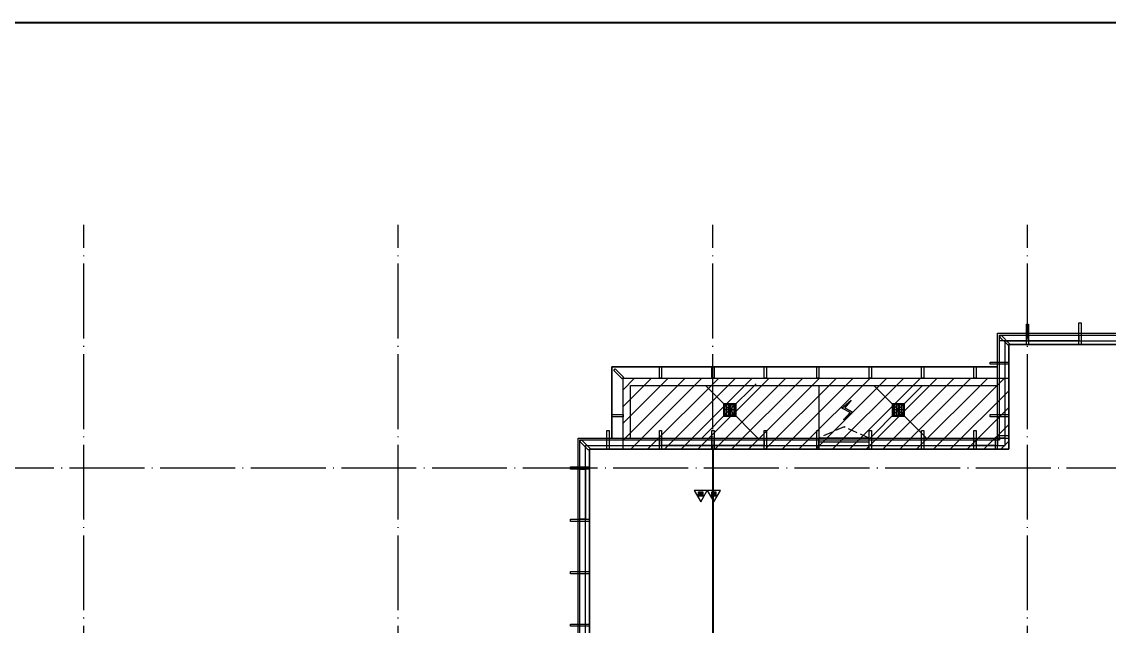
# Model space of a CAD drawing. Extents: x -186750 to 855523, y -12902 to 560425.
# Drawn here: x 6745 to 35782, y 88770 to 104925 of the extents above; entities that cross this region are included whole.
import ezdxf
from ezdxf.xclip import XClip

# ---------------------------------------------------------------- set-up
doc = ezdxf.new("R2010")
doc.units = 0
doc.header["$LTSCALE"] = 1000
doc.header["$MEASUREMENT"] = 0
doc.header["$XCLIPFRAME"] = 0
for name, pattern in [('10#楼幕墙$0$109-34 轴网$0$L1$0$$AUDIT_BAD_LTYPE1', [0]), ('10#楼幕墙$0$DASH', [0.35, 0.25, -0.1]), ('104-10 轴网$0$DOTE', [2.4200000000000004, 2, -0.2, 0.02, -0.2]), ('X-104 8#10#平面$0$109-34 轴网$0$L1$0$$AUDIT_BAD_LTYPE1', [0]), ('X-104 8#10#平面$0$DASH', [0.35, 0.25, -0.1])]:
    doc.linetypes.add(name, pattern=pattern)
doc.layers.add('10#楼幕墙$0$04-电动窗', color=1, linetype='Continuous', plot=False)
doc.layers.add('X-104 8#10#平面$0$04-不打印_辅助线', color=165, linetype='Continuous', plot=False)
for name, color, linetype in [('10#楼幕墙$0$A-C_玻璃幕墙', 140, 'Continuous'), ('10#楼幕墙$0$A-O_屋面', 252, 'Continuous'), ('10#楼幕墙$1$A-TECH_结构', 21, 'Continuous'), ('104-10 轴网$0$A_AXIS-轴线', 252, '104-10 轴网$0$DOTE'), ('EQUIP_消防', 7, 'Continuous'), ('TWT_TEXT', 7, 'Continuous'), ('X-104 8#10#平面$0$A-O_分水线', 127, 'Continuous'), ('X-104 8#10#平面$0$A-O_屋面', 201, 'Continuous'), ('X-104 8#10#平面$0$A-SUR_看线', 252, 'Continuous'), ('X-104 8#10#平面$0$A-TECH_结构', 252, 'Continuous')]:
    doc.layers.add(name, color=color, linetype=linetype)

# ---------------------------------------------------------------- blocks, each defined once
blk = doc.blocks.new('图框-A1')
at = {"const_width": 0.5}
blk.add_lwpolyline([(765.9999999999966, 584), (25.00000000000045, 584), (25.00000000000045, 10), (766.0000000000002, 10)], close=True, dxfattribs=at)
blk = doc.blocks.new('104-10 轴网')
at = {"layer": '104-10 轴网$0$A_AXIS-轴线', "linetype": '104-10 轴网$0$DOTE'}
for p, q in [((8399.999999999949, -6500.000000000015), (8400.000000000211, 40100.00000000004)), ((16799.99999999992, -6500.000000000015), (16800.00000000021, 40100.00000000004)), ((25199.99999999992, -6500.000000000015), (25200.00000000021, 40100.00000000004)), ((33599.99999999995, -6500.000000000015), (33600.00000000021, 40100.00000000004)), ((-6500.000000000022, 33599.99999999999), (48500.00000000018, 33600.00000000004))]:
    blk.add_line(p, q, dxfattribs=at)
at = {"layer": 'Defpoints'}
blk.add_lwpolyline([(-16049.99999999992, 45500.00000000001), (58050.00000000011, 45499.99999999999), (58050.00000000011, -11900.00000000001), (-16049.99999999998, -11899.99999999996)], close=True, dxfattribs=at)
blk = doc.blocks.new('X-104 8#10#平面$0$rhyseuyi')
at = {"layer": 'X-104 8#10#平面$0$04-不打印_辅助线', "linetype": 'X-104 8#10#平面$0$109-34 轴网$0$L1$0$$AUDIT_BAD_LTYPE1'}
h = blk.add_hatch(dxfattribs=at)
h.set_pattern_fill('ANSI31', color=256, scale=200)
h.set_pattern_definition([(45, (0, 0), (-224.5064030267288, 224.5064030267288), [])])
h.paths.add_polyline_path([(22800.00000001615, 95399.99998604276), (33100.00000000006, 95399.99998604276), (33100.00000000006, 93500.00000000003), (22800.00000001615, 93500.00000000003)])
blk.add_lwpolyline([(22800.00000001609, 95399.99998604288), (33100, 95399.99998604288), (33100, 93500.00000000015), (22800.00000001609, 93500.00000000015)], close=True, dxfattribs=at)
at = {"layer": 'X-104 8#10#平面$0$A-TECH_结构', "linetype": 'X-104 8#10#平面$0$109-34 轴网$0$L1$0$$AUDIT_BAD_LTYPE1'}
blk.add_lwpolyline([(-500, 64499.99998456433), (-500, 54700.00000000009), (17300, 54700.00000000009), (17300, 56100.00000000009), (28500, 56100.00000000009), (28500, 63100.00000000009), (34100, 63100.00000000009), (34100, 64500.00000000009), (45299.99999999999, 64500.00000000009), (45299.99999999999, 75700.00000000009), (46699.99999999999, 75700.00000000009), (46699.99999999999, 96300.00000000009), (33100, 96300.00000000009), (33100, 93500.00000000009), (21900, 93500.00000000009), (21900, 80900.00000000009), (14900.00000000029, 80900.00000000009), (14900.00000000419, 76699.99998604327), (8900.000000004307, 76699.99998604327), (8900.000000000407, 79500.0000000001), (-3300, 79500.00000000009), (-3300, 64499.9999985063)], close=True, dxfattribs=at)
blk.add_lwpolyline([(22800.00000020128, 93500.00000000009), (22800.00000001609, 95400.00000000003), (33100, 95400.00000000003)], dxfattribs=at)
blk = doc.blocks.new('10#楼幕墙$0$ii')
blk.add_lwpolyline([(-1339.999257087533, -5.379672802519053e-05), (0.0007429124671034515, -5.379672802519053e-05), (0.0007429124671034515, -150.000053796728), (-1339.999257087533, -150.000053796728)], close=True)
blk = doc.blocks.new('*U440')
blk.add_lwpolyline([(719.9999999992215, 0), (0, 0), (0, 150), (719.9999999992215, 150)], close=True)
blk = doc.blocks.new('*U439')
blk.add_lwpolyline([(509.9999999971842, 0), (0, 0), (0, 150), (509.9999999971842, 150)], close=True)
blk = doc.blocks.new('10#楼幕墙$0$$TCHSYS$WIN2D')
for p, q in [((-0.5, 0.5), (0.5, 0.5)), ((-0.5, 0.5), (-0.4999999999999999, -0.5)), ((0.5, 0.5), (0.4999999999999998, -0.5)), ((0.5, 0.1666666666666666), (-0.5, 0.1666666666666666)), ((0.5, -0.1666666666666667), (-0.5, -0.1666666666666667)), ((-0.4999999999999999, -0.5), (0.5, -0.5))]:
    blk.add_line(p, q)
blk = doc.blocks.new('10#楼幕墙$0$开启扇')
at = {"layer": '10#楼幕墙$0$04-电动窗'}
h = blk.add_hatch(color=1, dxfattribs=at)
h.dxf.hatch_style = 1
h.paths.add_polyline_path([(680.5562354524154, 539.9632903847669), (509.7987490945379, 728.6290481947071), (726.3024437201093, 845.9672921814199), (478.2154791858056, 1065.595502953947), (646.9190324007068, 855.8806169162563), (430.4153377751354, 738.5423729295435)])
at = {"linetype": '10#楼幕墙$0$DASH'}
blk.add_lwpolyline([(0, 49.99999999714782), (670, 349.9999999971478), (1340, 49.99999999714782)], dxfattribs=at)
at = {"layer": '10#楼幕墙$0$04-电动窗', "color": 1}
blk.add_lwpolyline([(680.5562354524154, 539.9632903847669), (509.7987490945379, 728.6290481947071), (726.3024437201093, 845.9672921814199), (478.2154791858056, 1065.595502953947), (646.9190324007068, 855.8806169162563), (430.4153377751354, 738.5423729295435), (680.5562354524154, 539.9632903847669)], close=True, dxfattribs=at)
at = {"xscale": -1340, "yscale": 300, "zscale": 1340, "rotation": 180}
blk.add_blockref('10#楼幕墙$0$$TCHSYS$WIN2D', (670, -100), dxfattribs=at)
blk = doc.blocks.new('10#楼幕墙$0$A$C13E80662')
for points in [[(150.0005130732898, 150.2641038001748), (150.0005130732898, 200.2641038001238), (0.0005130732897669077, 200.2641038001238), (0.0005130732897669077, 0.2641038001238485), (150.0005130732898, 0.2641038001238485)], [(150.0005130732898, 0.2641038001747802), (200.0005130733043, 0.2641038001747802), (200.0005130733043, 150.2641038001748), (150.0005130732898, 150.2641038001748)]]:
    blk.add_lwpolyline(points)
blk = doc.blocks.new('10#楼幕墙')
at = {"layer": '10#楼幕墙$0$A-C_玻璃幕墙'}
for points in [[(33570.00000000413, 96839.99998612833), (33630.00000000413, 96839.99998612833), (33630.00000000413, 96299.99998623526), (33570.00000000413, 96299.99998623526)], [(34970.00000000309, 96879.99998612821), (35030.00000000309, 96879.99998612821), (35030.00000000413, 96299.99998623526), (34970.00000000413, 96299.99998623526)], [(45600.00000000006, 64200.00000000003), (34400.00000000006, 64200.00000000003), (34400.00000000006, 62800.00000000003), (28800.00000000006, 62800.00000000003), (28800.00000000006, 55800.00000000001), (17600.00000000006, 55800.00000000001), (17600.00000000006, 54400.00000000001), (-799.9999999999418, 54400.00000000001), (-799.9999999999418, 64200.00000000003), (-3599.999999999942, 64200.00000000003), (-3599.999999999942, 79800.00000000003), (9200.000000000058, 79800.00000000003), (9200.000000000058, 77000.00000000003), (14600.00000000006, 77000.00000000003), (14600.00000000006, 81200.00000000003), (21600.00000000006, 81200.00000000003), (21600.00000000006, 93800.00000000003), (32800.00000000006, 93800.00000000003), (32800.00000000006, 96600.00000000003), (47000.00000000006, 96600.00000000003), (47000.00000000006, 75400.00000000003), (45600.00000000006, 75400.00000000003)], [(45550.00000000006, 64250.00000000003), (34350.00000000006, 64250.00000000003), (34350.00000000006, 62850.00000000003), (28750.00000000006, 62850.00000000003), (28750.00000000006, 55850.00000000001), (17550.00000000006, 55850.00000000001), (17550.00000000006, 54450.00000000001), (-749.9999999999418, 54450.00000000001), (-749.9999999999418, 64250.00000000003), (-3549.999999999942, 64250.00000000003), (-3549.999999999942, 79750.00000000003), (9150.000000000058, 79750.00000000003), (9150.000000000058, 76950.00000000003), (14650.00000000006, 76950.00000000003), (14650.00000000006, 81150.00000000003), (21650.00000000006, 81150.00000000003), (21650.00000000006, 93750.00000000003), (32850.00000000006, 93750.00000000003), (32850.00000000006, 96550.00000000003), (46950.00000000006, 96550.00000000003), (46950.00000000006, 75450.00000000003), (45550.00000000006, 75450.00000000003)], [(32850.00000000006, 96507.57359312885), (32892.42640687129, 96550.00000000003), (33121.21320343571, 96321.21320343556), (33078.78679656453, 96278.78679656438)], [(45400.00000000006, 64400.00000000003), (34200.00000000006, 64400.00000000003), (34200.00000000006, 63000.00000000003), (28600.00000000006, 63000.00000000003), (28600.00000000006, 56000.00000000001), (17400.00000000006, 56000.00000000001), (17400.00000000006, 54600.00000000001), (-599.9999999999418, 54600.00000000001), (-599.9999999999418, 64400.00000000003), (-3399.999999999942, 64400.00000000003), (-3399.999999999942, 79600.00000000003), (9000.000000000058, 79600.00000000003), (9000.000000000058, 76800.00000000003), (14800.00000000006, 76800.00000000003), (14800.00000000006, 81000.00000000003), (21800.00000000006, 81000.00000000003), (21800.00000000006, 93600.00000000003), (33000.00000000006, 93600.00000000003), (33000.00000000006, 96400.00000000003), (46800.00000000006, 96400.00000000003), (46800.00000000006, 75600.00000000003), (45400.00000000006, 75600.00000000003)], [(33100.00000000838, 95829.99998634742), (33100.00000000838, 95769.99998634742), (32600.0000000064, 95769.99998634742), (32600.0000000064, 95829.99998634742)], [(22550.00000000006, 95607.57359312879), (22592.42640687129, 95649.99999999997), (22821.21320343565, 95421.21320343562), (22778.78679656447, 95378.78679656444)], [(23769.99999883323, 95699.99998604265), (23829.99999883323, 95699.99998604265), (23829.99999883323, 95399.99998604288), (23769.99999883323, 95399.99998604288)], [(25169.99999883323, 95699.99998604265), (25229.99999883323, 95699.99998604265), (25229.99999883323, 95399.99998604288), (25169.99999883323, 95399.99998604288)], [(26569.99999883323, 95699.99998604265), (26629.99999883323, 95699.99998604265), (26629.99999883323, 95399.99998604288), (26569.99999883323, 95399.99998604288)], [(27969.99999883323, 95699.99998604265), (28029.99999883323, 95699.99998604265), (28029.99999883323, 95399.99998604288), (27969.99999883323, 95399.99998604288)], [(29369.99999883323, 95699.99998604265), (29429.99999883323, 95699.99998604265), (29429.99999883323, 95399.99998604288), (29369.99999883323, 95399.99998604288)], [(30769.99999883323, 95699.99998604276), (30829.99999883323, 95699.99998604276), (30829.99999883323, 95399.999986043), (30769.99999883323, 95399.999986043)], [(32169.99999883323, 95699.99998604276), (32229.99999883323, 95699.99998604276), (32229.99999883323, 95399.999986043), (32169.99999883323, 95399.999986043)], [(22800.00000117399, 94429.99998604335), (22800.00000117399, 94369.99998604335), (22500.00000117399, 94369.99998604335), (22500.00000117399, 94429.99998604335)], [(33100.00000000832, 94429.99998604335), (33100.00000000832, 94369.99998604335), (32600.00000000634, 94369.99998604335), (32600.00000000634, 94429.99998604335)], [(22370.00000000309, 93999.99998604212), (22430.00000000309, 93999.99998604212), (22430.00000000419, 93499.9999860434), (22370.00000000419, 93499.9999860434)], [(23770.00000000309, 93999.99998604212), (23830.00000000309, 93999.99998604212), (23830.00000000419, 93499.9999860434), (23770.00000000419, 93499.9999860434)], [(25170.00000000309, 93999.99998604212), (25230.00000000309, 93999.99998604212), (25230.00000000419, 93499.9999860434), (25170.00000000419, 93499.9999860434)], [(26570.00000000309, 93999.99998604212), (26630.00000000309, 93999.99998604212), (26630.00000000419, 93499.9999860434), (26570.00000000419, 93499.9999860434)], [(27970.00000000309, 93999.99998604212), (28030.00000000309, 93999.99998604212), (28030.00000000419, 93499.9999860434), (27970.00000000419, 93499.9999860434)], [(29370.00000000309, 93999.99998604212), (29430.00000000309, 93999.99998604212), (29430.00000000419, 93499.9999860434), (29370.00000000419, 93499.9999860434)], [(30770.00000000198, 93999.99998604212), (30830.00000000198, 93999.99998604212), (30830.00000000309, 93499.9999860434), (30770.00000000309, 93499.9999860434)], [(32170.00000000198, 93999.99998604212), (32230.00000000198, 93999.99998604212), (32230.00000000309, 93499.9999860434), (32170.00000000309, 93499.9999860434)], [(32800.00000000007, 93800.00000000003), (32740.00000000004, 93800), (32740.00000000007, 93500), (32800.00000000007, 93499.99999999997)], [(32800.00000000004, 93860.00000000006), (32800.00000000007, 93800.00000000003), (33100.00000000007, 93800.00000000006), (33100.00000000007, 93860.00000000006)], [(21650.00000000006, 93707.57359312885), (21692.42640687129, 93750.00000000003), (21921.21320343571, 93521.21320343556), (21878.78679656453, 93478.78679656438)], [(21900.00000000262, 93029.99998604335), (21900.00000000262, 92969.99998604335), (21400.00000000239, 92969.99998604335), (21400.00000000239, 93029.99998604335)], [(21900.00000000262, 91629.99998604335), (21900.00000000262, 91569.99998604335), (21400.00000000239, 91569.99998604335), (21400.00000000239, 91629.99998604335)], [(21900.00000000262, 90229.99998604335), (21900.00000000262, 90169.99998604335), (21400.00000000239, 90169.99998604335), (21400.00000000239, 90229.99998604335)], [(21900.00000000262, 88829.99998604335), (21900.00000000262, 88769.99998604335), (21400.00000000239, 88769.99998604335), (21400.00000000239, 88829.99998604335)]]:
    blk.add_lwpolyline(points, close=True, dxfattribs=at)
at = {"layer": '10#楼幕墙$0$A-O_屋面'}
for points in [[(22499.999977756, 93799.99998604335), (22500.00000000332, 95699.99998604276), (32799.99999883544, 95699.99998604276)], [(22799.999977756, 93799.99998165251), (22799.99999561236, 95399.99998604276), (32799.99999883544, 95399.99998604276)], [(22999.999977756, 93799.999978917), (22999.99999287686, 95199.99998604276), (32799.99999883544, 95199.99998604276)]]:
    blk.add_lwpolyline(points, dxfattribs=at)
at = {"layer": '10#楼幕墙$1$A-TECH_结构'}
blk.add_lwpolyline([(45300.00000000006, 64500.00000000003), (34100.00000000006, 64500.00000000003), (34100.00000000006, 63100.00000000003), (28500.00000000006, 63100.00000000003), (28500.00000000006, 56100.00000000001), (17300.00000000006, 56100.00000000001), (17300.00000000006, 54700.00000000001), (-499.9999999999418, 54700.00000000001), (-499.9999999999418, 64500.00000000003), (-3299.999999999942, 64500.00000000003), (-3299.999999999942, 79500.00000000003), (8900.000000000058, 79500.00000000003), (8900.000000000058, 76700.00000000003), (14900.00000000006, 76700.00000000003), (14900.00000000006, 80900.00000000003), (21900.00000000006, 80900.00000000003), (21900.00000000006, 93500.00000000003), (33100.00000000006, 93500.00000000003), (33100.00000000006, 96300.00000000003), (46700.00000000006, 96300.00000000003), (46700.00000000006, 75700.00000000003), (45300.00000000006, 75700.00000000003)], close=True, dxfattribs=at)
at = {"layer": '10#楼幕墙$0$A-C_玻璃幕墙'}
for name, p in [('*U440', (32850.00000000384, 96399.99998612827)), ('10#楼幕墙$0$ii', (34970.00000000407, 96549.99998612839)), ('10#楼幕墙$0$ii', (25170.00000000413, 93749.99998604335)), ('10#楼幕墙$0$ii', (26570.00000000413, 93749.99998604172)), ('*U439', (32230.00000000285, 93599.99998604335))]:
    blk.add_blockref(name, p, dxfattribs=at)
at = {"layer": '10#楼幕墙$0$A-C_玻璃幕墙', "linetype": '10#楼幕墙$0$109-34 轴网$0$L1$0$$AUDIT_BAD_LTYPE1', "xscale": -1}
blk.add_blockref('10#楼幕墙$0$开启扇', (29370.00000000407, 93749.99998603886), dxfattribs=at)
at = {"layer": '10#楼幕墙$0$A-C_玻璃幕墙'}
for name, p, rotation in [('10#楼幕墙$0$A$C13E80662', (33000.26410380018, 93599.99948692674), 90), ('10#楼幕墙$0$ii', (21800.00005380076, 91630.00072895494), 270)]:
    blk.add_blockref(name, p, dxfattribs=dict(at, rotation=rotation))
blk = doc.blocks.new('X-104 8#10#平面$0$jtkjuyriuy')
h = blk.add_hatch()
h.set_pattern_fill('ANSI31', color=8, scale=30, angle=45)
h.set_pattern_definition([(90, (0, 0), (-47.625, 1.06581410364015e-14), [])])
h.paths.add_polyline_path([(-138, 138), (138, 138), (138, -138), (-138, -138)])
for points in [[(-168, 168), (168, 168), (168, -168), (-168, -168)], [(-138, 138), (138, 138), (138, -138), (-138, -138)]]:
    blk.add_lwpolyline(points, close=True)
at = {"layer": 'X-104 8#10#平面$0$04-不打印_辅助线'}
for p, q in [((-168, 0), (168, 0)), ((0, 168), (0, -168))]:
    blk.add_line(p, q, dxfattribs=at)
blk = doc.blocks.new('X-104 8#10#平面')
at = {"layer": 'X-104 8#10#平面$0$04-不打印_辅助线'}
blk.add_lwpolyline([(22500.0000000033, 95699.99998604276), (22500.00000117422, 93799.9999860433), (32800.00000000629, 93799.99998604327), (32799.99999883537, 95699.99998604273)], close=True, dxfattribs=at)
at = {"layer": 'X-104 8#10#平面$0$A-O_分水线'}
for p, q in [((25649.99999341677, 94549.99998604292), (26349.99999341665, 95249.9999860428)), ((25649.99999341683, 94549.99998604287), (24999.99999341698, 95199.99998604276)), ((30149.99999341683, 94549.99998604287), (29499.99999341698, 95199.99998604276)), ((30149.99999341677, 94549.99998604292), (30799.9999934166, 95199.99998604276))]:
    blk.add_line(p, q, dxfattribs=at)
at = {"layer": 'X-104 8#10#平面$0$A-O_分水线', "linetype": 'X-104 8#10#平面$0$109-34 轴网$0$L1$0$$AUDIT_BAD_LTYPE1'}
blk.add_line((28030.00003119038, 95199.99998604276), (28030.00003119038, 93800.00000000003), dxfattribs=at)
at = {"layer": 'X-104 8#10#平面$0$A-O_分水线'}
for points in [[(25649.99999341683, 94549.99998604298), (24900.00000737324, 93799.99999999937)], [(25649.99999341683, 94549.99998604287), (26399.99997946033, 93799.99999999937)], [(30149.99999341683, 94549.99998604298), (29400.00000737324, 93799.99999999937)], [(30149.99999341683, 94549.99998604287), (30899.99997946033, 93799.99999999937)]]:
    blk.add_lwpolyline(points, dxfattribs=at)
at = {"layer": 'X-104 8#10#平面$0$A-O_屋面'}
for points in [[(22499.99997775599, 93799.9999860433), (22500.0000000033, 95699.99998604276), (32799.99999883537, 95699.99998604273)], [(22799.99997775599, 93799.99998165247), (22799.99999561235, 95399.99998604276), (32799.99999883537, 95399.99998604273)]]:
    blk.add_lwpolyline(points, dxfattribs=at)
at = {"layer": 'X-104 8#10#平面$0$A-SUR_看线', "linetype": 'X-104 8#10#平面$0$DASH', "ltscale": 2, "const_width": 50}
blk.add_lwpolyline([(25200.00000000019, 93500.00000000003), (25200.00000000019, 80400.00000749379)], dxfattribs=at)
at = {"linetype": 'X-104 8#10#平面$0$109-34 轴网$0$L1$0$$AUDIT_BAD_LTYPE1'}
ref = blk.add_blockref('10#楼幕墙', (0, 0), dxfattribs=at)
XClip(ref).set_block_clipping_path([(-18549.99999999996, -12899.99999999999), (65550.00000000006, 343500.0000000001)])
at = {"xscale": 100, "yscale": 100, "zscale": 100}
blk.add_blockref('图框-A1', (-18550.00000000001, 46500.00000000006), dxfattribs=at)
ref = blk.add_blockref('104-10 轴网', (1.455191522836685e-11, 59400.00000000001))
XClip(ref).set_block_clipping_path([(-16049.999999999925, -11899.999999999949), (58049.99999999998, 45500.000000000095)])
at = {"layer": 'X-104 8#10#平面$0$A-O_分水线', "xscale": -1}
for p in [(25649.99999341683, 94549.9999860428), (30149.99999341683, 94549.9999860428)]:
    blk.add_blockref('X-104 8#10#平面$0$jtkjuyriuy', p, dxfattribs=at)
at = {"layer": 'X-104 8#10#平面$0$A-TECH_结构', "linetype": 'X-104 8#10#平面$0$109-34 轴网$0$L1$0$$AUDIT_BAD_LTYPE1'}
blk.add_blockref('X-104 8#10#平面$0$rhyseuyi', (5.820766091346741e-11, -1.164153218269348e-10), dxfattribs=at)
blk = doc.blocks.new('$TWTSYS$00000546')
h = blk.add_hatch()
h.set_pattern_fill('ANSI31', color=256, scale=200, style=0)
h.set_pattern_definition([(45, (-38543.80223862439, -6670.830405693208), (-17.67766952966369, 17.67766952966369), [])])
h.paths.add_polyline_path([(-64.92232553117356, 173.7449990885525), (64.922325531159, 173.7449990885525), (64.922325531159, 43.90034802621994), (-64.92232553117356, 43.90034802621994)])
for points in [[(0, 343.6163707387423), (-198.3870041439732, 0), (198.3870041439732, 0)], [(-64.92232553117356, 173.7449990885525), (64.922325531159, 173.7449990885525), (64.922325531159, 43.90034802621994), (-64.92232553117356, 43.90034802621994)]]:
    blk.add_lwpolyline(points, close=True)
blk = doc.blocks.new('灭火器1')
at = {"layer": 'EQUIP_消防', "xscale": 0.88, "yscale": 0.88, "zscale": 0.88, "rotation": 270}
for p in [(283401.6493893405, 14625.69975781103), (283401.6493893405, 14276.53863051755)]:
    blk.add_blockref('$TWTSYS$00000546', p, dxfattribs=at)

msp = doc.modelspace()

# ---------------------------------------------------------------- block references
msp.add_blockref('X-104 8#10#平面', (0, 0))
at = {"layer": 'TWT_TEXT', "linetype": 'ByBlock', "rotation": 270}
msp.add_blockref('灭火器1', (10598.88080583609, 375801.6493893396), dxfattribs=at)

doc.saveas('drawing.dxf')
